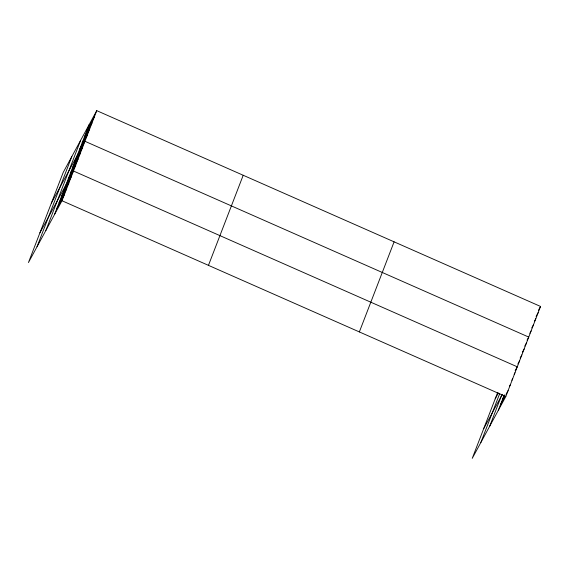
<?xml version="1.0" encoding="UTF-8"?>
<svg xmlns="http://www.w3.org/2000/svg" width="569" height="569" viewBox="0 0 569 569"><rect width="100%" height="100%" fill="white"/><g stroke="black" fill="none" stroke-linecap="round" stroke-linejoin="round"><path stroke-width="0.85" d="M37.035 246.733L71.779 156.646M45.883 230.438L80.627 140.351M54.475 214.62L89.212 124.533M96.751 110.649L63.195 172.457L28.45 262.551L62.007 200.743L96.751 110.649L540.55 306.449L505.805 396.543L472.249 458.351L497.541 392.766M208.46 265.353L243.205 175.266M359.352 331.926L394.097 241.839M480.833 442.533L499.753 393.478M489.681 426.238L502.007 394.281M498.273 410.427L504.29 394.815M86.851 130.657L94.39 116.773M84.489 136.788L92.029 122.904M82.128 142.911L89.66 129.028M79.767 149.035L87.299 135.152M51.381 203.09L84.937 141.283L528.736 337.083L527.065 340.17M75.108 161.112L82.647 147.229M72.818 167.058L80.35 153.175M70.52 173.004L78.06 159.121M68.23 178.943L75.769 165.067M39.915 232.821L73.472 171.013L517.271 366.813L515.18 370.668M63.643 190.835L71.182 176.959M61.352 196.782L68.885 182.905M59.055 202.728L66.594 188.851M56.765 208.674L64.304 194.797M538.459 310.311L540.55 306.449M536.09 316.435L538.189 312.58M534.568 321.016L535.827 318.704M531.787 327.915L533.466 324.828M529.846 333.27L531.097 330.959M495.179 398.89L498.401 392.959M524.767 346.116L526.446 343.029M522.477 352.062L524.149 348.975M520.187 358.008L521.858 354.921M517.89 363.954L519.568 360.867M483.714 428.621L502.221 394.53M514.141 374.302L514.981 372.759M511.851 380.248L512.69 378.705M502.854 398.535L504.532 395.448M509.554 386.195L510.393 384.651M500.564 404.481L505.172 395.996M506.005 394.452L508.103 390.597M62.007 200.743L505.805 396.543"/></g></svg>
